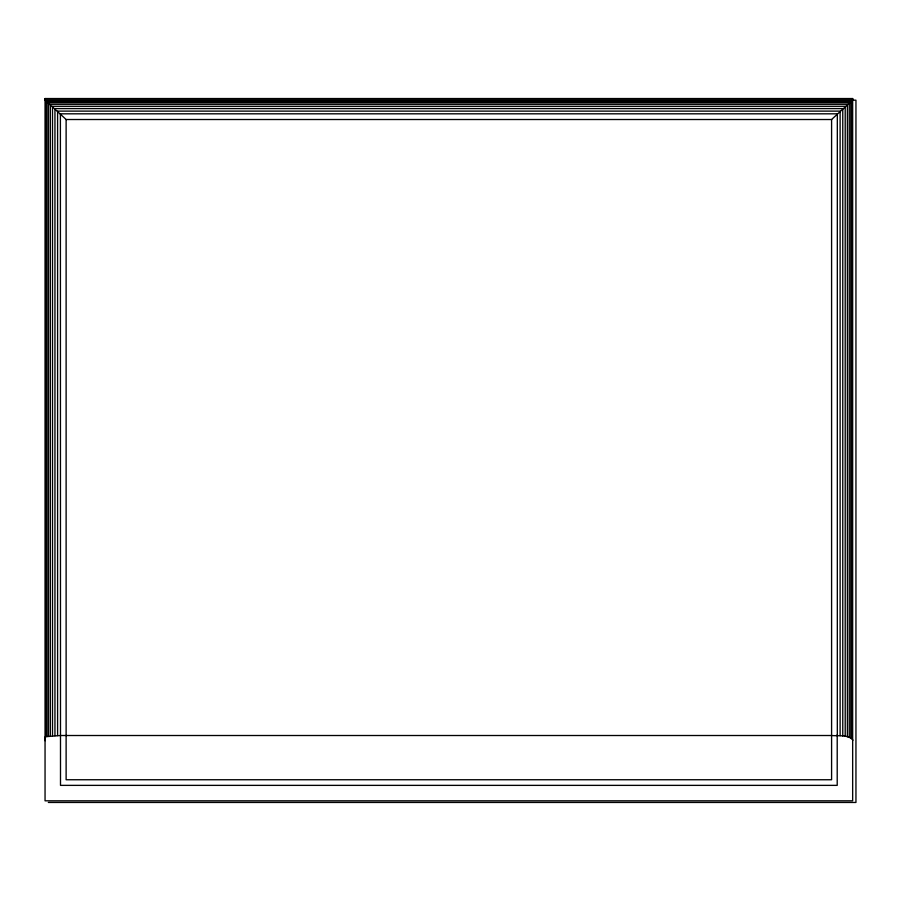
<?xml version="1.0" encoding="UTF-8"?>
<svg xmlns="http://www.w3.org/2000/svg" width="901" height="901" viewBox="0 0 901 901"><rect width="100%" height="100%" fill="white"/><g stroke="black" fill="none" stroke-linecap="round" stroke-linejoin="round"><path stroke-width="1.35" d="M45.05 740.723L45.118 736.973L45.816 736.703L60.39 735.509L831.589 735.509C838.279 736.173 847.987 734.36 852.842 739.969L852.661 740.667M45.05 98.547L45.118 100.09L66.122 119.518L831.589 119.518L852.583 100.09L852.661 98.547L45.05 98.547L45.05 800.82L852.661 800.82L852.661 98.547M45.118 100.09L852.583 100.09M851.727 100.18L855.95 100.18L855.95 802.453L48.339 802.453M851.884 738.583L851.884 100.518L45.816 100.518L45.816 736.703M850.769 737.93L850.769 101.374L46.931 101.374L46.931 736.455M849.26 737.333L849.26 102.646L48.451 102.646L48.451 736.218M847.39 736.793L847.39 104.291L50.321 104.291L50.321 736.004M845.206 736.342L845.206 106.295L52.506 106.295L52.506 735.835M842.762 735.971L842.762 108.582L54.95 108.582L54.95 735.689M840.115 735.689L840.115 111.116L57.596 111.116L57.596 735.576M837.322 735.52L837.322 113.819L60.39 113.819L60.502 785.368L837.209 785.368L837.209 734.698M831.589 119.518L831.589 779.748L66.122 779.748L66.122 119.518"/></g></svg>
